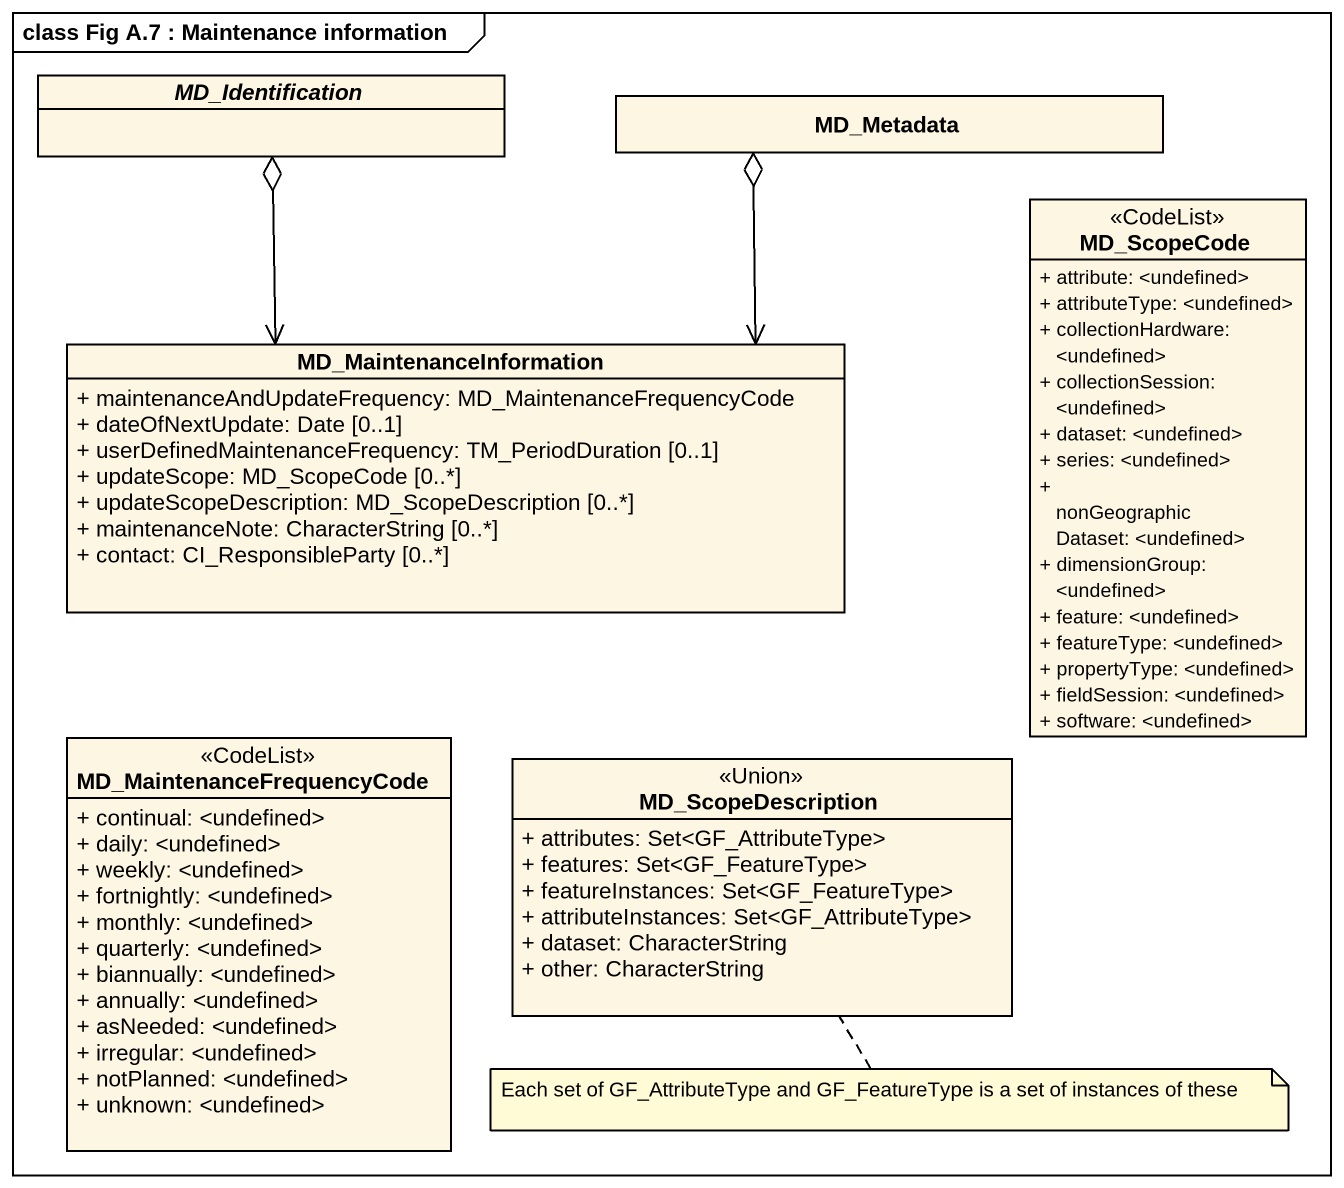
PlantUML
@startuml
mainframe class Fig A.7 : Maintenance information
hide circle
hide empty members
skinparam classAttributeIconSize 0
abstract class MD_Identification
class MD_Metadata
class MD_ScopeCode <<CodeList>> {
  + attribute: <undefined>
  + attributeType: <undefined>
  + collectionHardware: <undefined>
  + collectionSession: <undefined>
  + dataset: <undefined>
  + series: <undefined>
  + nonGeographicDataset: <undefined>
  + dimensionGroup: <undefined>
  + feature: <undefined>
  + featureType: <undefined>
  + propertyType: <undefined>
  + fieldSession: <undefined>
  + software: <undefined>
}
class MD_MaintenanceInformation {
  + maintenanceAndUpdateFrequency: MD_MaintenanceFrequencyCode
  + dateOfNextUpdate: Date [0..1]
  + userDefinedMaintenanceFrequency: TM_PeriodDuration [0..1]
  + updateScope: MD_ScopeCode [0..*]
  + updateScopeDescription: MD_ScopeDescription [0..*]
  + maintenanceNote: CharacterString [0..*]
  + contact: CI_ResponsibleParty [0..*]
}
class MD_MaintenanceFrequencyCode <<CodeList>> {
  + continual: <undefined>
  + daily: <undefined>
  + weekly: <undefined>
  + fortnightly: <undefined>
  + monthly: <undefined>
  + quarterly: <undefined>
  + biannually: <undefined>
  + annually: <undefined>
  + asNeeded: <undefined>
  + irregular: <undefined>
  + notPlanned: <undefined>
  + unknown: <undefined>
}
class MD_ScopeDescription <<Union>> {
  + attributes: Set<GF_AttributeType>
  + features: Set<GF_FeatureType>
  + featureInstances: Set<GF_FeatureType>
  + attributeInstances: Set<GF_AttributeType>
  + dataset: CharacterString
  + other: CharacterString
}
MD_Identification o--> MD_MaintenanceInformation
MD_MaintenanceInformation <-up-o MD_Metadata
note bottom of MD_ScopeDescription : Each set of GF_AttributeType and GF_FeatureType is a set of instances of these
@enduml
